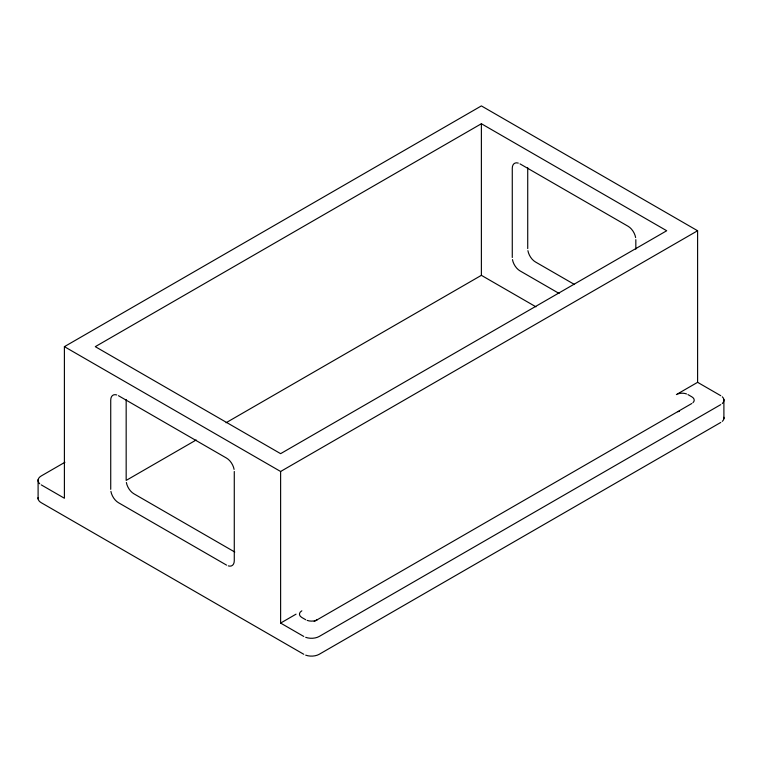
<?xml version="1.0" encoding="UTF-8"?>
<svg xmlns="http://www.w3.org/2000/svg" width="762" height="762" viewBox="0 0 762 762"><rect width="100%" height="100%" fill="white"/><g stroke="black" fill="none" stroke-linecap="round" stroke-linejoin="round"><path stroke-width="1.14" d="M676.37 394.583L697.601 382.324L697.601 230.743L481.384 105.908L64.399 346.662L64.399 498.243L41.234 484.87M481.384 123.739L95.288 346.662L280.616 453.657L666.712 230.743L481.384 123.739L481.384 275.33L226.047 422.748M64.913 462.277L41.234 475.955A10.925 6.306 0 0 0 39.71 483.765M196.186 439.988L126.168 480.412L126.168 399.564M64.399 346.662L280.616 471.488L697.601 230.743M280.616 471.488L280.616 623.078L296.056 614.153M314.192 621.516L691.81 403.508M720.766 404.622L319.221 636.451A10.925 6.306 0 0 1 305.695 637.327M720.766 422.453L319.221 654.282A10.925 6.306 0 0 1 305.695 655.158M519.998 163.868L628.107 226.285A10.925 6.306 60 0 1 635.632 237.563M574.567 284.54L535.438 261.957A10.925 6.306 60 0 1 527.914 250.669M559.118 293.456L519.998 270.872A10.925 6.306 60 0 1 512.464 259.594M697.601 382.324L720.766 395.697M481.384 275.33L535.953 306.829M687.953 394.583L691.81 396.812A8.191 4.724 0 0 1 692.953 402.679M118.453 395.697L226.562 458.114A10.925 6.306 60 0 1 234.086 469.392M234.791 552.04L133.893 493.786A10.925 6.306 60 0 1 126.368 482.508M226.562 565.118L118.453 502.701A10.925 6.306 60 0 1 110.919 491.423M305.714 619.735L301.847 617.506A8.191 4.724 0 0 1 301.847 610.81M280.616 623.078L303.781 636.451M303.781 654.282L41.234 502.701A10.925 6.306 0 0 1 38.1 497.538M723.9 399.45L723.9 418.7M635.832 239.659L635.832 249.174M527.723 167.735L527.723 248.574M512.274 257.499L512.274 168.326A10.925 6.306 60 0 1 518.274 163.097M234.277 471.488L234.277 560.661A10.925 6.306 60 0 1 228.276 565.88M110.728 489.328L110.728 400.155A10.925 6.306 60 0 1 116.729 394.935M38.1 479.708L38.1 498.948M723.9 417.29A10.925 6.306 0 0 1 722.29 421.348M677.799 411.756A8.191 4.724 0 0 1 679.456 411.299M677.799 393.925A8.191 4.724 0 0 1 686.514 393.925M317.297 619.735A8.191 4.724 0 0 1 307.143 620.392M722.29 396.802A10.925 6.306 0 0 1 722.29 403.517"/></g></svg>
